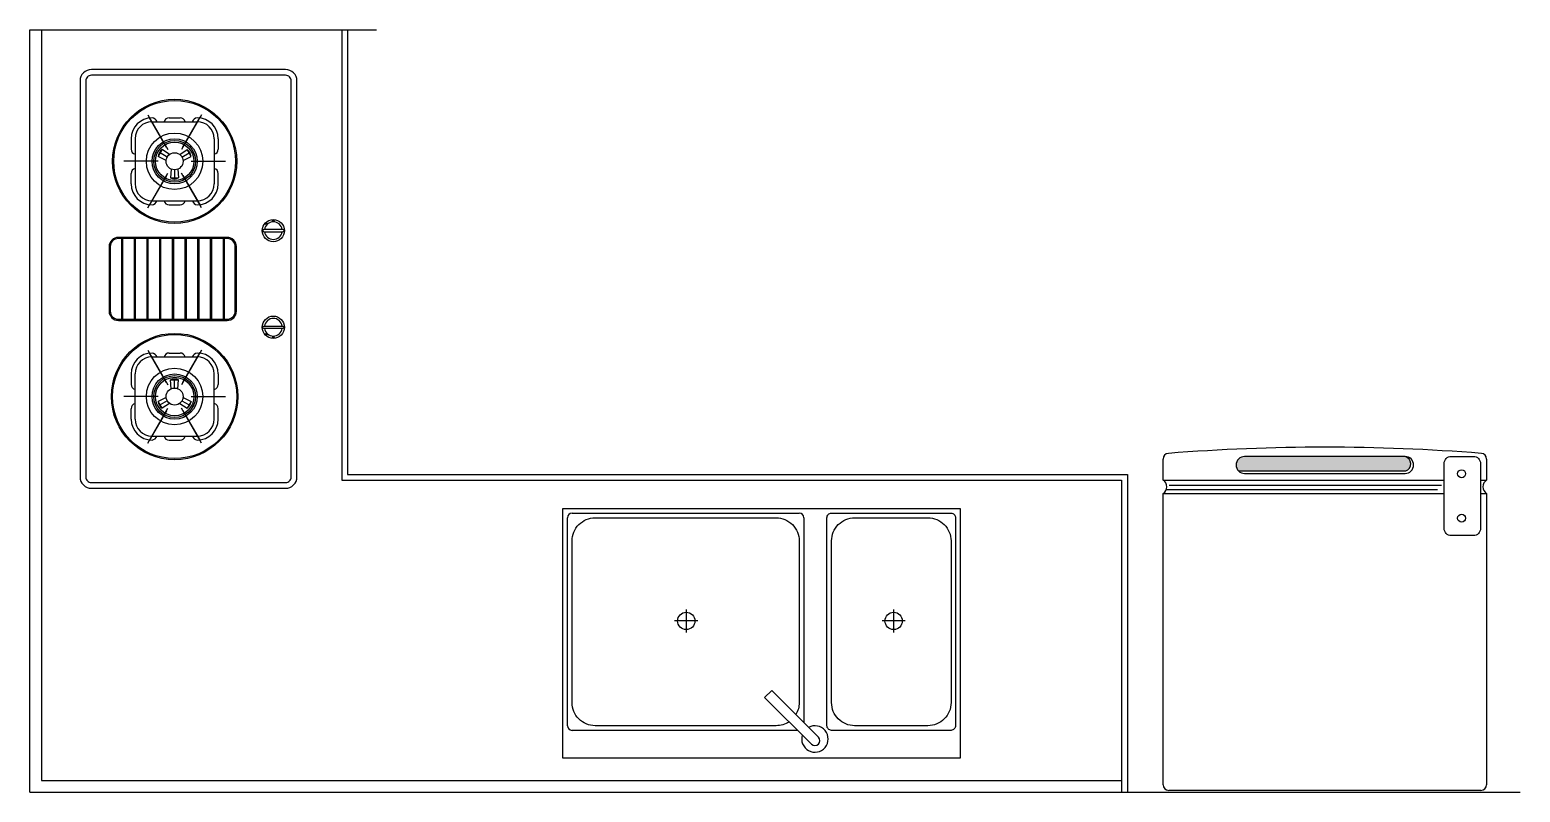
# Model space of a CAD drawing. Header units: millimetres. Extents: x 0 to 2580, y 0 to 1320.
import ezdxf

# ---------------------------------------------------------------- set-up
doc = ezdxf.new("R2010")
doc.units = ezdxf.units.MM
doc.layers.add('Furniture_家具', color=253, linetype='Continuous')

msp = doc.modelspace()

# ---------------------------------------------------------------- hatches: boundary and pattern name
at = {"layer": 'Furniture_家具'}
h = msp.add_hatch(color=256, dxfattribs=at)
edge = h.paths.add_edge_path()
edge.add_ellipse((409.2, 984.6), major_axis=(1.02, 1.02), ratio=1, start_angle=225, end_angle=405, ccw=False)
edge.add_ellipse((409.2, 984.6), major_axis=(1.02, 1.02), ratio=1, start_angle=45, end_angle=225, ccw=False)
h = msp.add_hatch(color=256, dxfattribs=at)
edge = h.paths.add_edge_path()
edge.add_ellipse((421.5, 989.7), major_axis=(-1.02, 1.02), ratio=1, start_angle=-45, end_angle=135, ccw=False)
edge.add_ellipse((421.5, 989.7), major_axis=(-1.02, 1.02), ratio=1, start_angle=135, end_angle=315, ccw=False)
h = msp.add_hatch(color=256, dxfattribs=at)
edge = h.paths.add_edge_path()
edge.add_ellipse((409.2, 792.8), major_axis=(1.02, 1.02), ratio=1, start_angle=225, end_angle=405, ccw=False)
edge.add_ellipse((409.2, 792.8), major_axis=(1.02, 1.02), ratio=1, start_angle=45, end_angle=225, ccw=False)
h = msp.add_hatch(color=256, dxfattribs=at)
edge = h.paths.add_edge_path()
edge.add_ellipse((421.5, 787.6), major_axis=(-1.02, 1.02), ratio=1, start_angle=-45, end_angle=135, ccw=False)
edge.add_ellipse((421.5, 787.6), major_axis=(-1.02, 1.02), ratio=1, start_angle=135, end_angle=315, ccw=False)
msp.add_hatch(color=256, dxfattribs=at).paths.add_polyline_path([(2088.3, 566.5, 0.196626), (2092.5, 556.2), (2382, 556.2, 0.749582), (2380.7, 581.2), (2102.9, 581.2, 0.414214)])

# ---------------------------------------------------------------- linework, layer by layer
for p, q in [((0, 1320), (600, 1320)), ((0, 0), (0, 1320)), ((204.2, 1172.8), (239, 1112.7)), ((236.5, 1116.9), (206.7, 1168.6)), ((241.4, 1167.7), (260, 1167.7)), ((297.2, 1172.8), (262.4, 1112.7)), ((264.9, 1116.9), (294.7, 1168.6)), ((211.6, 1160.8), (289.8, 1160.8)), ((175.3, 1131.5), (175.3, 1131.5)), ((175.3, 1131.5), (175.3, 1113.4)), ((182.2, 1131.5), (182.2, 1053.2)), ((229.1, 1112.7), (222.3, 1100.8)), ((241.9, 1104.1), (229.1, 1112.7)), ((259.5, 1104.1), (272.3, 1112.7)), ((279.1, 1100.8), (272.3, 1112.7)), ((319.2, 1131.5), (319.2, 1053.2)), ((326, 1131.5), (326, 1113.4)), ((222.3, 1092.3), (162.6, 1092.3)), ((236.1, 1094), (222.3, 1100.8)), ((238, 1099.7), (225.7, 1106.8)), ((263.4, 1099.7), (275.7, 1106.8)), ((265.3, 1094), (279.1, 1100.8)), ((279.1, 1092.3), (338.8, 1092.3)), ((175.3, 1053.2), (175.3, 1071.3)), ((204.2, 1011.8), (239, 1072)), ((236.5, 1067.8), (206.7, 1016.1)), ((244.9, 1078.9), (243.8, 1063.5)), ((243.8, 1063.5), (257.5, 1063.5)), ((250.7, 1077.7), (250.7, 1063.5)), ((256.5, 1078.9), (257.5, 1063.5)), ((297.2, 1011.8), (262.4, 1072)), ((264.9, 1067.8), (294.7, 1016.1)), ((326, 1053.2), (326, 1071.3)), ((326, 1053.2), (326, 1053.2)), ((211.6, 1023.8), (289.8, 1023.8)), ((241.4, 1017), (260, 1017)), ((158.5, 958.6), (158.5, 818.8)), ((160.5, 958.6), (160.5, 818.8)), ((180.5, 958.6), (180.5, 818.8)), ((182.5, 958.6), (182.5, 818.8)), ((202.5, 958.6), (202.5, 818.8)), ((204.5, 958.6), (204.5, 818.8)), ((224.5, 958.6), (224.5, 818.8)), ((226.5, 958.6), (226.5, 818.8)), ((246.5, 958.6), (246.5, 818.8)), ((248.5, 958.6), (248.5, 818.8)), ((268.5, 958.6), (268.5, 818.8)), ((270.5, 958.6), (270.5, 818.8)), ((290.5, 958.6), (290.5, 818.8)), ((292.5, 958.6), (292.5, 818.8)), ((312.5, 958.6), (312.5, 818.8)), ((314.5, 958.6), (314.5, 818.8)), ((334.5, 958.6), (334.5, 818.8)), ((336.5, 958.6), (336.5, 818.8)), ((204.2, 765.5), (239, 705.4)), ((236.5, 709.6), (206.7, 761.3)), ((211.6, 753.5), (289.8, 753.5)), ((241.4, 760.4), (260, 760.4)), ((297.2, 765.5), (262.4, 705.4)), ((264.9, 709.6), (294.7, 761.3)), ((175.3, 724.2), (175.3, 706.1)), ((182.2, 645.9), (182.2, 724.2)), ((319.2, 645.9), (319.2, 724.2)), ((326, 724.2), (326, 724.2)), ((326, 724.2), (326, 706.1)), ((243.8, 713.9), (257.5, 713.9)), ((244.9, 698.5), (243.8, 713.9)), ((250.7, 699.7), (250.7, 713.9)), ((256.5, 698.5), (257.5, 713.9)), ((222.3, 685), (162.6, 685)), ((236.1, 683.3), (222.3, 676.5)), ((229.1, 664.7), (222.3, 676.5)), ((238, 677.7), (225.7, 670.6)), ((241.9, 673.2), (229.1, 664.7)), ((259.5, 673.2), (272.3, 664.7)), ((263.4, 677.7), (275.7, 670.6)), ((265.3, 683.3), (279.1, 676.5)), ((279.1, 676.5), (272.3, 664.7)), ((279.1, 685), (338.8, 685)), ((175.3, 645.9), (175.3, 664)), ((175.3, 645.9), (175.3, 645.9)), ((204.2, 604.5), (239, 664.7)), ((236.5, 660.4), (206.7, 608.7)), ((297.2, 604.5), (262.4, 664.7)), ((264.9, 660.4), (294.7, 608.7)), ((326, 645.9), (326, 664)), ((211.6, 616.5), (289.8, 616.5)), ((241.4, 609.7), (260, 609.7)), ((1961.9, 540.2), (1961.9, 576.7)), ((2521.9, 576.7), (2521.9, 540.2)), ((1961.9, 540.2), (2448.4, 540.2)), ((1961.9, 13), (1961.9, 517.3)), ((1961.9, 517.3), (2448.4, 517.3)), ((1968.4, 523.8), (2437, 523.8)), ((1972.1, 531.8), (2443.6, 531.8)), ((2511.3, 540.2), (2521.9, 540.2)), ((2511.3, 517.3), (2521.9, 517.3)), ((2521.9, 517.3), (2521.9, 13)), ((930.7, 115.1), (930.7, 475.1)), ((938.7, 483.1), (1331.9, 483.1)), ((1339.9, 475.1), (1339.9, 120.6)), ((1136.3, 316.5), (1136.3, 276.5)), ((1495.4, 316.5), (1495.4, 276.5)), ((1156.3, 296.5), (1116.3, 296.5)), ((1515.4, 296.5), (1475.4, 296.5)), ((1272.1, 164.1), (1284.3, 176.2)), ((1353.1, 83.2), (1272.1, 164.1)), ((1284.3, 176.2), (1365.2, 95.3)), ((1329.1, 107.1), (938.7, 107.1)), ((0, 0), (2580, 0)), ((2512, 3), (1971.8, 3))]:
    msp.add_line(p, q, dxfattribs=at)
for points in [[(20, 1320), (20, 20), (1890, 20)], [(540, 1320), (540, 540), (1890, 540), (1890, 0)], [(550, 1320), (550, 550), (1900, 550), (1900, 0)]]:
    msp.add_lwpolyline(points, dxfattribs=at)
for points in [[(462.5, 1231.6, 0.414214), (442.9, 1251.2), (106.6, 1251.2, 0.414214), (87, 1231.6), (87, 545.7, 0.414214), (106.6, 526.2), (442.9, 526.2, 0.414214), (462.5, 545.7)], [(452.5, 1231.6, 0.414214), (442.9, 1241.2), (106.6, 1241.2, 0.414214), (97, 1231.6), (97, 545.7, 0.414214), (106.6, 536.2), (442.9, 536.2, 0.414214), (452.5, 545.7)], [(153.3, 960.6, 0.414214), (137.3, 944.6), (137.3, 832.8, 0.414214), (153.3, 816.8), (341.6, 816.8, 0.414214), (357.6, 832.8), (357.6, 944.6, 0.414214), (341.6, 960.6)], [(153.3, 958.6, 0.414214), (139.3, 944.6), (139.3, 832.8, 0.414214), (153.3, 818.8), (341.6, 818.8, 0.414214), (355.6, 832.8), (355.6, 944.6, 0.414214), (341.6, 958.6)], [(437.9, 974.3), (405.1, 974.3, 1), (405.1, 970.3), (437.9, 970.3, 1)], [(437.9, 803), (405.1, 803, -1), (405.1, 807), (437.9, 807, -1)], [(2102.9, 551.9), (2380.8, 551.9, 0.414214), (2395.5, 566.5), (2395.5, 566.5, 0.414214), (2380.8, 581.2), (2102.9, 581.2, 0.414214), (2088.3, 566.5), (2088.3, 566.5, 0.414214)], [(2460.6, 581.4), (2499.1, 581.4, -0.414214), (2511.3, 569.2), (2511.3, 456.4, -0.414214), (2499.1, 444.3), (2460.6, 444.3, -0.414214), (2448.4, 456.4), (2448.4, 569.2, -0.414214)], [(1602.7, 115.1, -0.414214), (1594.7, 107.1), (1387.9, 107.1, -0.414214), (1379.9, 115.1), (1379.9, 475.1, -0.414214), (1387.9, 483.1), (1594.7, 483.1, -0.414214), (1602.7, 475.1)], [(1427.9, 475.1), (1554.7, 475.1, -0.414214), (1594.7, 435.1), (1594.7, 155.1, -0.414214), (1554.7, 115.1), (1427.9, 115.1, -0.414214), (1387.9, 155.1), (1387.9, 435.1, -0.414214)]]:
    msp.add_lwpolyline(points, format="xyb", close=True, dxfattribs=at)
at = {"layer": 'Furniture_家具', "const_width": 0.979}
for points in [[(236.5, 1116.9), (206.7, 1168.6)], [(264.9, 1116.9), (294.7, 1168.6)], [(222.3, 1092.3), (162.6, 1092.3)], [(279.1, 1092.3), (338.8, 1092.3)], [(236.5, 1067.8), (206.7, 1016.1)], [(264.9, 1067.8), (294.7, 1016.1)], [(236.5, 709.6), (206.7, 761.3)], [(264.9, 709.6), (294.7, 761.3)], [(222.3, 685), (162.6, 685)], [(279.1, 685), (338.8, 685)], [(236.5, 660.4), (206.7, 608.7)], [(264.9, 660.4), (294.7, 608.7)]]:
    msp.add_lwpolyline(points, dxfattribs=at)
for points in [[(236, 1092.3, 1), (265.4, 1092.3, 1), (236, 1092.3, 1)], [(236, 685, -1), (265.4, 685, -1), (236, 685, -1)]]:
    msp.add_lwpolyline(points, format="xyb", dxfattribs=at)
at = {"layer": 'Furniture_家具'}
for points in [[(2092.5, 556.2), (2382, 556.2, 0.749582), (2380.7, 581.2)], [(1314.3, 121.9, -0.149585), (1291.9, 115.1), (978.7, 115.1, -0.414214), (938.7, 155.1), (938.7, 435.1, -0.414214), (978.7, 475.1), (1291.9, 475.1, -0.414214), (1331.9, 435.1), (1331.9, 155.1, -0.136972), (1326.1, 134.4, -0.136972)]]:
    msp.add_lwpolyline(points, format="xyb", dxfattribs=at)
msp.add_lwpolyline([(1610.7, 59.1), (922.7, 59.1), (922.7, 491.1), (1610.7, 491.1)], close=True, dxfattribs=at)
for centre, radius in [((250.7, 1092.3), 107.4), ((250.7, 1092.3), 105.4), ((250.7, 1092.3), 48.9), ((250.7, 1092.3), 39.1), ((250.7, 1092.3), 36.2), ((250.7, 1092.3), 33.3), ((250.7, 1092.3), 14.7), ((421.5, 972.3), 19.3), ((409.2, 984.6), 1.44), ((421.5, 989.7), 1.44), ((421.5, 805), 19.3), ((250.7, 685), 109.4), ((250.7, 685), 107.4), ((409.2, 792.8), 1.44), ((421.5, 787.6), 1.44), ((250.7, 685), 48.9), ((250.7, 685), 39.1), ((250.7, 685), 36.2), ((250.7, 685), 33.3), ((250.7, 685), 14.7), ((2478.6, 551.3), 6.86), ((2478.6, 474.4), 6.86), ((1136.3, 296.5), 15), ((1495.4, 296.5), 15)]:
    msp.add_circle(centre, radius, dxfattribs=at)
for centre, radius, start, end in [((211.6, 1131.5), 36.2, 90, 180), ((209.6, 1156), 11.8, 23.9176, 80.3324), ((241.1, 1158.9), 8.76, 88.314, 167.436), ((260.3, 1158.9), 8.76, 12.564, 91.6861), ((291.8, 1156), 11.8, 99.6676, 156.0824), ((289.8, 1131.5), 36.2, 0, 90), ((211.6, 1131.5), 29.4, 90, 180), ((289.8, 1131.5), 29.4, 0, 90), ((184.1, 1113.1), 8.76, 178.3139, 257.436), ((238.9, 1099.2), 16.7, 125.7306, 174.2694), ((262.5, 1099.2), 16.7, 5.7306, 54.2694), ((317.3, 1113.1), 8.76, 282.564, 1.6861), ((184.1, 1071.5), 8.76, 102.564, 181.6861), ((250.7, 1078.7), 16.7, 245.7306, 294.2694), ((317.3, 1071.5), 8.76, 358.3139, 77.436), ((211.6, 1053.2), 36.2, 180, 270), ((211.6, 1053.2), 29.4, 180, 270), ((289.8, 1053.2), 29.4, 270, 0), ((289.8, 1053.2), 36.2, 270, 0), ((209.6, 1028.6), 11.8, 279.6676, 336.0824), ((241.1, 1025.7), 8.76, 192.564, 271.686), ((260.3, 1025.7), 8.76, 268.3139, 347.436), ((291.8, 1028.6), 11.8, 203.9176, 260.3324), ((421.5, 972.3), 15.3, 7.4942, 172.5058), ((421.5, 972.3), 15.3, 187.4942, 352.5058), ((421.5, 805), 15.3, 7.4942, 172.5058), ((421.5, 805), 15.3, 187.4942, 352.5058), ((211.6, 724.2), 36.2, 90, 180), ((211.6, 724.2), 29.4, 90, 180), ((209.6, 748.7), 11.8, 23.9176, 80.3324), ((241.1, 751.6), 8.76, 88.314, 167.436), ((260.3, 751.6), 8.76, 12.564, 91.6861), ((291.8, 748.7), 11.8, 99.6676, 156.0824), ((289.8, 724.2), 36.2, 0, 90), ((289.8, 724.2), 29.4, 0, 90), ((184.1, 705.8), 8.76, 178.3139, 257.436), ((250.7, 698.7), 16.7, 65.7306, 114.2694), ((317.3, 705.8), 8.76, 282.564, 1.6861), ((184.1, 664.2), 8.76, 102.564, 181.6861), ((238.9, 678.2), 16.7, 185.7306, 234.2694), ((262.5, 678.2), 16.7, 305.7306, 354.2694), ((317.3, 664.2), 8.76, 358.3139, 77.436), ((211.6, 645.9), 36.2, 180, 270), ((211.6, 645.9), 29.4, 180, 270), ((289.8, 645.9), 29.4, 270, 0), ((289.8, 645.9), 36.2, 270, 0), ((209.6, 621.3), 11.8, 279.6676, 336.0824), ((241.1, 618.4), 8.76, 192.564, 271.686), ((260.3, 618.4), 8.76, 268.3139, 347.436), ((291.8, 621.3), 11.8, 203.9176, 260.3324), ((2241.9, -2838.4), 3435.7, 85.4783, 94.5217), ((1971.8, 576.7), 9.92, 94.5217, 180), ((2512, 576.7), 9.92, 0, 85.4783), ((1955.1, 528.8), 13.3, 300.606, 59.394), ((2528.7, 528.8), 13.3, 120.606, 239.394), ((938.7, 475.1), 8, 90, 180), ((1331.9, 475.1), 8, 0, 90), ((938.7, 115.1), 8, 180, 270), ((1359.1, 92.1), 22.9, 162.6098, 118.3483), ((1359.1, 89.2), 8.58, 225, 45), ((1971.8, 13), 9.92, 180, 270), ((2512, 13), 9.92, 270, 0)]:
    msp.add_arc(centre, radius, start, end, dxfattribs=at)

doc.saveas('drawing.dxf')
